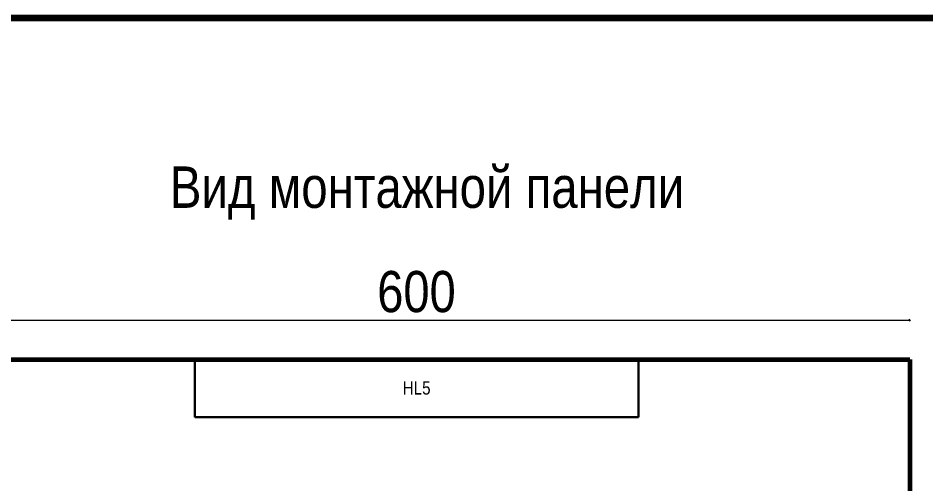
# Model space of a CAD drawing. Header units: millimetres. Extents: x -6000 to 26000, y -6000 to 26000.
# Drawn here: x 86.1 to 163, y -4501.8 to -4462.4 of the extents above; entities that cross this region are included whole.
import ezdxf

# ---------------------------------------------------------------- set-up
doc = ezdxf.new("R2010")
doc.units = ezdxf.units.MM
doc.header["$MEASUREMENT"] = 0
for name, color, linetype, lineweight in [('0_Ном._пера__246', 7, 'Continuous', 100), ('Аннотация - Текст_Ном._пера__1', 7, 'Continuous', 15), ('Чертеж и Рисунок_Ном._пера__1', 7, 'Continuous', 15), ('Чертеж и Рисунок_Ном._пера__21', 7, 'Continuous', 30), ('Чертеж и Рисунок_Ном._пера__41', 7, 'Continuous', 60)]:
    doc.layers.add(name, color=color, linetype=linetype, lineweight=lineweight)
for name, color, linetype, lineweight, true_color in [('Чертеж и Рисунок_Ном._пера__25', 7, 'Continuous', 0, 0x5555ff), ('Чертеж и Рисунок_Ном._пера__65', 7, 'Continuous', 40, 0x83aefe), ('Чертеж и Рисунок_Ном._пера__85', 7, 'Continuous', 5, 0x66b7ff)]:
    doc.layers.add(name, color=color, linetype=linetype, lineweight=lineweight, true_color=true_color)
doc.styles.add('СГЕНЕРИР_СТИЛЬ_1', font='')
doc.styles.get('СГЕНЕРИР_СТИЛЬ_1').set_extended_font_data('Arial Narrow')

msp = doc.modelspace()

# ---------------------------------------------------------------- linework, layer by layer
at = {"layer": '0_Ном._пера__246', "color": 7, "linetype": 'Continuous', "lineweight": 100, "flags": 128}
msp.add_lwpolyline([(415, -4749.376), (415, -4462.376), (20, -4462.376), (20, -4749.376)], close=True, dxfattribs=at)
at = {"layer": 'Чертеж и Рисунок_Ном._пера__21', "color": 7, "linetype": 'Continuous', "lineweight": 30}
for p, q in [((101.09, -4491.255), (138.647, -4491.255)), ((101.09, -4496.123), (101.09, -4491.255)), ((138.647, -4491.255), (138.647, -4496.123)), ((138.647, -4496.123), (101.09, -4496.123))]:
    msp.add_line(p, q, dxfattribs=at)
at = {"layer": 'Чертеж и Рисунок_Ном._пера__41', "color": 7, "linetype": 'Continuous', "lineweight": 60}
for p, q in [((78.139, -4491.255), (161.599, -4491.255)), ((161.599, -4491.255), (161.599, -4741.635))]:
    msp.add_line(p, q, dxfattribs=at)
at = {"layer": 'Чертеж и Рисунок_Ном._пера__65', "color": 161, "linetype": 'Continuous', "lineweight": 40, "true_color": 0x83aefe}
msp.add_line((161.564, -4487.968), (161.634, -4487.899), dxfattribs=at)
at = {"layer": 'Чертеж и Рисунок_Ном._пера__85', "color": 151, "linetype": 'Continuous', "lineweight": 5, "true_color": 0x66b7ff}
for p, q in [((78.139, -4487.933), (161.599, -4487.933)), ((161.599, -4487.999), (161.599, -4487.868)), ((161.599, -4487.933), (161.651, -4487.933))]:
    msp.add_line(p, q, dxfattribs=at)

# ---------------------------------------------------------------- texts
at = {"layer": 'Аннотация - Текст_Ном._пера__1', "color": 7, "linetype": 'Continuous', "lineweight": 15, "insert": (120.748, -4474.924), "char_height": 3.5, "attachment_point": 2, "style": 'СГЕНЕРИР_СТИЛЬ_1'}
msp.add_mtext('\\A1;{\\pqc;\\fArial Narrow|b0|i0|c204|p34;Вид монтажной панели}', dxfattribs=at)
at = {"layer": 'Чертеж и Рисунок_Ном._пера__1', "color": 7, "linetype": 'Continuous', "lineweight": 15, "char_height": 1.1128, "attachment_point": 7, "style": 'СГЕНЕРИР_СТИЛЬ_1'}
for s, insert in [('\\A1;{\\pql;\\fArial Narrow|b0|i0|c204|p34;HL}', (118.691, -4494.217)), ('\\A1;{\\pql;\\fArial Narrow|b0|i0|c204|p34;5}', (120.335, -4494.236))]:
    msp.add_mtext(s, dxfattribs=dict(at, insert=insert))
at = {"layer": 'Чертеж и Рисунок_Ном._пера__25', "color": 173, "linetype": 'Continuous', "lineweight": 0, "true_color": 0x5555ff, "insert": (116.531, -4487.297), "char_height": 3.4775, "attachment_point": 7, "style": 'СГЕНЕРИР_СТИЛЬ_1'}
msp.add_mtext('\\A1;{\\pql;\\fArial Narrow|b0|i0|c204|p34;600}', dxfattribs=at)

doc.saveas('drawing.dxf')
